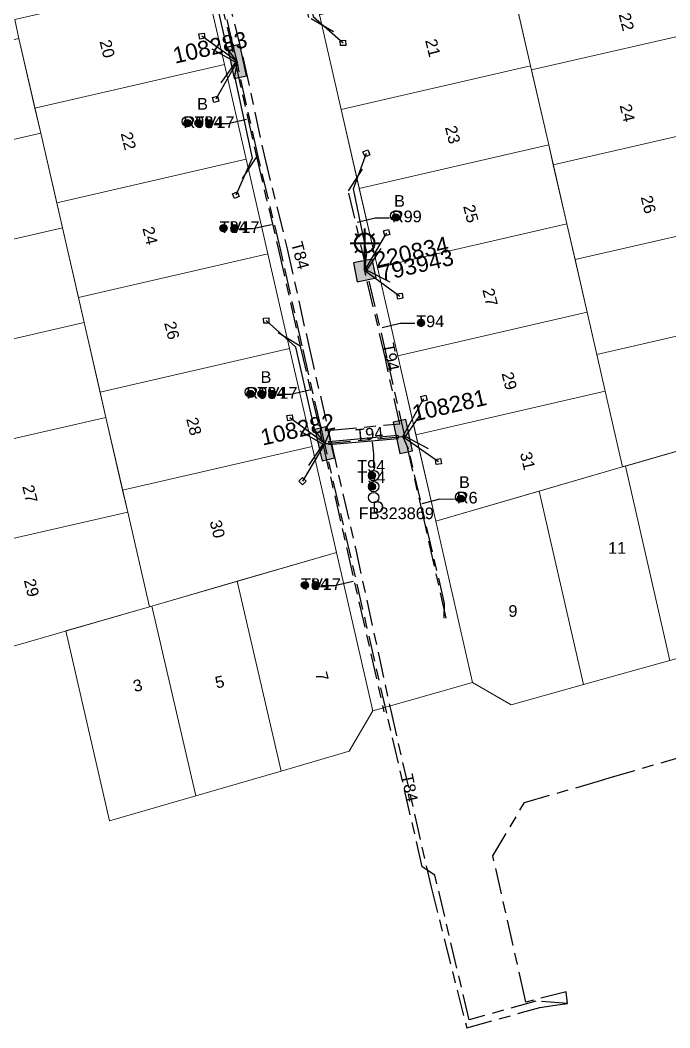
# Model space of a CAD drawing. Header units: metres. Extents: x 303957 to 307239, y 6268736 to 6272503.
# Drawn here: x 305827.4 to 305927.7, y 6269322.1 to 6269477.6 of the extents above; entities that cross this region are included whole.
import ezdxf
from ezdxf.enums import TextEntityAlignment as Align

# ---------------------------------------------------------------- set-up
doc = ezdxf.new("R2010")
doc.units = ezdxf.units.M
doc.linetypes.add('Cable Exist UG', pattern=[8.2, 4, -1.2, 1.8, -1.2])
doc.layers.get('0').update_dxf_attribs({"color": 6})
doc.layers.add('Cadastre Land Parcels_SP_EXT', color=9, linetype='Continuous', lineweight=5)
doc.layers.add('Cadastre Roads_SP_EXT', color=9, linetype='Continuous', lineweight=5)
for name, color, linetype in [('Duct_SP_EXT', 7, 'Continuous'), ('Equip_SP_SL_EXT', 7, 'Continuous'), ('Mains_HV_EXT', 7, 'Continuous'), ('Mains_LV_EXT', 7, 'Continuous'), ('Mains_LV_SL_EXT', 7, 'Continuous'), ('Services_SP_EXT', 7, 'Continuous'), ('SupportsUG_SP_LV_EXT', 7, 'Continuous'), ('SupportsUG_SP_LV_SL_EXT', 7, 'Continuous'), ('Trench_SP_EXT', 7, 'Continuous')]:
    doc.layers.add(name, color=color, linetype=linetype)
doc.styles.add('COLUMN_LABEL', font='arial.ttf')
doc.styles.add('iecARIAL', font='arial.ttf', dxfattribs={"height": 2})
doc.styles.add('POLE_LABEL', font='arial.ttf')
doc.styles.get("Standard").update_dxf_attribs({"font": 'arial.ttf'})

# ---------------------------------------------------------------- blocks, each defined once
blk = doc.blocks.new('COLUMN_EXT')
blk.add_hatch(color=256).paths.add_polyline_path([(-1.49, 1.48), (-1.49, -1.49), (1.48, -1.49), (1.48, 1.48)])
blk.add_lwpolyline([(-1.49, -1.49), (1.48, -1.49), (1.48, 1.48), (-1.49, 1.48)], close=True)
for tag, height, style, flags, p in [('ASSET_NUM', 2.5, 'COLUMN_LABEL', 8, (2, 2)), ('STRUCTURE_PLANT_NUMBER', 0.2, 'POLE_LABEL', 9, (1.81, 0.03)), ('STREET_CODE', 0.2, 'COLUMN_LABEL', 9, (1.81, -0.2))]:
    blk.add_attdef(tag, text='', height=height, dxfattribs=dict(style=style, flags=flags)).set_placement(p, align=Align.MIDDLE_LEFT)
at = {"flags": 9}
for tag, p in [('COLUMN_TYPE', (1.81, -0.4)), ('OWNED_BY', (1.81, -0.6)), ('STATE', (1.81, -0.8)), ('USAGE', (1.81, -1)), ('STREETNAME', (1.81, -1.6)), ('LEGEND', (1.81, -1.2)), ('LOCATION', (1.81, -1.4)), ('SUBURB', (1.81, -1.8)), ('NOTES', (1.81, -2))]:
    blk.add_attdef(tag, text='', height=0.2, dxfattribs=at).set_placement(p, align=Align.MIDDLE_LEFT)
at = {"flags": 1}
blk.add_attdef('Z', (1.81, -2.35), '', height=0.2, dxfattribs=at)
blk = doc.blocks.new('PILLAR_EXT')
blk.add_hatch(color=256).paths.add_polyline_path([(-2.475, 0.99), (-2.475, -0.99), (2.475, -0.99), (2.475, 0.99)])
blk.add_lwpolyline([(-2.475, -0.99), (2.475, -0.99), (2.475, 0.99), (-2.475, 0.99)], close=True)
at = {"style": 'iecARIAL', "flags": 8}
blk.add_attdef('ASSET_NUM', (1.5, 3.5), '', height=2.5, dxfattribs=at)
for tag, p, flags in [('OWNED_BY', (0, -0.2), 9), ('STATE', (0, -0.4), 9), ('SUPPORT_TYPE', (0, -0.6), 9), ('USAGE', (0, -0.8), 9), ('LEGEND', (0, -1), 9), ('LOCATION', (0, -1.2), 9), ('NOTES', (0, -1.4), 9), ('PARENT', (0, -1.6), 9), ('STREETNAME', (0, -1.8), 9), ('SUBURB', (0, -2), 1)]:
    blk.add_attdef(tag, p, '', height=0.2, dxfattribs=dict(flags=flags))
blk = doc.blocks.new('DUCT_EXT')
blk.add_circle((0, 0.8), 0.8)
at = {"flags": 1}
blk.add_attdef('Z', (0, 0), '', height=0.2, dxfattribs=at)
at = {"flags": 9}
for tag, p in [('DUCT_CODE', (0, 0)), ('XSECT_TYPE', (0, -0.2)), ('STATE', (0, -0.6)), ('FB_REFERENCE', (0, -0.4)), ('NOTES', (0, -0.8))]:
    blk.add_attdef(tag, text='', height=0.2, dxfattribs=at).set_placement(p, align=Align.MIDDLE_LEFT)
blk = doc.blocks.new('SL_LANTERN_EXT')
at = {"lineweight": 40}
for p, q in [((0, 1.97), (0, 6.47)), ((-1.46, 5.68), (-1.06, 5.28)), ((1.46, 5.68), (1.06, 5.28)), ((-2.25, 4.22), (2.25, 4.22)), ((-1.46, 2.76), (-1.06, 3.16)), ((1.46, 2.76), (1.06, 3.16)), ((0, 0), (0, 2.72))]:
    blk.add_line(p, q, dxfattribs=at)
blk.add_circle((0, 4.22), 1.5, dxfattribs=at)
at = {"style": 'iecARIAL', "flags": 8}
blk.add_attdef('ASSET_NUM', (1.5, 1.5), '', height=2.5, dxfattribs=at)
for tag, p, height, flags in [('OPERATING_VOLTAGE', (0.98, -1.65), 0.2, 9), ('CONSTRUCTED_VOLTAGE', (0.98, -0.65), 0.2, 9), ('CONTROL_TYPE', (0.98, -0.85), 0.2, 9), ('LANTERN_PURPOSE', (0.98, -1.05), 0.2, 9), ('LANTERN_TYPE', (0.98, -1.25), 0.2, 9), ('NO_PHASES', (0.98, -1.45), 0.2, 9), ('LNUMBER', (2.18, -3.25), 2.5, 8), ('ORIENTATION', (0.98, -1.85), 0.2, 9), ('OWNED_BY', (0.98, -2.05), 0.2, 9), ('STATE', (0.98, -2.25), 0.2, 9), ('USAGE', (0.98, -2.45), 0.2, 9), ('CEXIST', (0.98, -2.65), 0.2, 9), ('CNEW', (0.98, -2.85), 0.2, 9), ('CNUMBER', (0.98, -3.05), 0.2, 9), ('CREMOVE', (0.98, -3.25), 0.2, 9), ('CREPLACE', (0.98, -3.45), 0.2, 9), ('LKINGHEIGHT', (0.98, -3.65), 0.2, 9), ('LBRACKET', (0.98, -3.85), 0.2, 9), ('LBRACKETVOCAB', (0.98, -4.05), 0.2, 9), ('LCATEGORY', (0.98, -4.25), 0.2, 9), ('LCHARGE1', (0.98, -4.45), 0.2, 9), ('LCHARGE1PERCENT', (0.98, -4.65), 0.2, 9), ('LCHARGE2', (0.98, -4.85), 0.2, 9), ('LCHARGE2PERCENT', (0.98, -5.05), 0.2, 9), ('LCHARGE3', (0.98, -5.25), 0.2, 9), ('LCHARGE3PERCENT', (0.98, -5.45), 0.2, 9), ('LEXIST', (0.98, -5.65), 0.2, 9), ('LLAMP', (0.98, -5.85), 0.2, 9), ('LLAMPVOCAB', (0.98, -6.05), 0.2, 9), ('LMAST', (0.98, -6.25), 0.2, 9), ('LMASTVOCAB', (0.98, -6.45), 0.2, 9), ('LNEW', (0.98, -6.65), 0.2, 9), ('LANTNUMBER', (0.98, -6.85), 0.2, 9), ('LOUTREACH', (0.98, -7.25), 0.2, 9), ('LOUTREACHVOCAB', (0.98, -7.45), 0.2, 9), ('LRATECODE', (0.98, -7.65), 0.2, 9), ('LREMOVE', (0.98, -7.85), 0.2, 9), ('STREETNAME', (0.98, -9.25), 0.2, 9), ('SUBURB', (0.98, -9.45), 0.2, 1), ('LREPLACE', (0.98, -8.05), 0.2, 9), ('LTYPE', (0.98, -8.25), 0.2, 9), ('LTYPEVOCAB', (0.98, -8.45), 0.2, 9), ('LEGEND', (0.98, -8.65), 0.2, 9), ('LOCATION', (0.98, -8.85), 0.2, 9), ('NOTES', (0.98, -9.05), 0.2, 9)]:
    blk.add_attdef(tag, p, '', height=height, dxfattribs=dict(flags=flags))
blk = doc.blocks.new('CCP_EXT')
at = {"flags": 9}
for tag, p in [('LIFE_SUPPORT', (0, -1.6)), ('STATE', (0, -1.8)), ('NOTES', (0, -2))]:
    blk.add_attdef(tag, text='', height=0.2, dxfattribs=at).set_placement(p, align=Align.MIDDLE_LEFT)
blk.add_wipeout([(0, 0.57), (0.57, 0), (0, -0.57), (-0.57, 0)])
blk.add_lwpolyline([(-0.57, 0), (0, 0.57), (0.57, 0), (0, -0.57), (-0.57, 0)])
at = {"flags": 1}
blk.add_attdef('Z', (0, 0), '', height=0.2, dxfattribs=at)
at = {"flags": 9}
for tag, p in [('CCP_TYPE', (0, 0)), ('CONSTRUCTED_VOLTAGE', (0, -0.2)), ('OPERATING_VOLTAGE', (0, -0.6)), ('ORIENTATION', (0, -0.8)), ('OWNED_BY', (0, -1)), ('NO_PHASES', (0, -0.4)), ('USAGE', (0, -1.2)), ('LEGEND', (0, -1.4))]:
    blk.add_attdef(tag, text='', height=0.2, dxfattribs=at).set_placement(p, align=Align.MIDDLE_LEFT)
blk = doc.blocks.new('CABLE_LARGE_EXT')
h = blk.add_hatch(color=256)
edge = h.paths.add_edge_path()
edge.add_arc((0, 0.55), 0.55, 0, 360)
blk.add_circle((0, 0.55), 0.55)
at = {"flags": 1}
blk.add_attdef('Z', (0, 0), '', height=0.2, dxfattribs=at)
at = {"flags": 9}
for tag, p in [('COND_CODE', (0, 0)), ('STATE', (0, -0.4)), ('XSECT_SIZE', (0, -0.6)), ('FB_REFERENCE', (0, -0.2)), ('NOTES', (0, -0.8))]:
    blk.add_attdef(tag, text='', height=0.2, dxfattribs=at).set_placement(p, align=Align.MIDDLE_LEFT)

msp = doc.modelspace()

# ---------------------------------------------------------------- linework, layer by layer
at = {"layer": 'Cadastre Land Parcels_SP_EXT', "linetype": 'Continuous'}
for points in [[(305935.61, 6269476.65), (305935.31, 6269477.97), (305932.23, 6269491.35), (305902.96, 6269484.61), (305906.18, 6269470.55), (305906.32, 6269469.94), (305935.61, 6269476.65)], [(305906.18, 6269470.55), (305902.83, 6269485.17), (305873.59, 6269478.43), (305876.95, 6269463.81), (305906.18, 6269470.55)], [(305858.92, 6269470.78), (305855.79, 6269484.43), (305826.55, 6269477.7), (305827.21, 6269474.79), (305829.68, 6269464.05), (305858.92, 6269470.78)], [(305938.97, 6269462.01), (305935.61, 6269476.65), (305906.32, 6269469.94), (305908.98, 6269458.36), (305909.68, 6269455.3), (305938.97, 6269462.01)], [(305830.57, 6269460.17), (305827.21, 6269474.79), (305797.97, 6269468.08), (305801.33, 6269453.46), (305830.57, 6269460.17)], [(305862.28, 6269456.15), (305858.92, 6269470.78), (305829.68, 6269464.05), (305830.57, 6269460.17), (305833.03, 6269449.43), (305862.28, 6269456.15)], [(305908.98, 6269458.36), (305906.18, 6269470.55), (305876.95, 6269463.81), (305879.74, 6269451.62), (305908.98, 6269458.36)], [(305942.34, 6269447.38), (305938.97, 6269462.01), (305909.68, 6269455.3), (305911.78, 6269446.18), (305913.05, 6269440.66), (305942.34, 6269447.38)], [(305833.93, 6269445.55), (305830.57, 6269460.17), (305801.33, 6269453.46), (305804.69, 6269438.83), (305833.93, 6269445.55)], [(305911.78, 6269446.18), (305908.98, 6269458.36), (305879.74, 6269451.62), (305882.54, 6269439.43), (305911.78, 6269446.18)], [(305865.63, 6269441.53), (305862.28, 6269456.15), (305833.03, 6269449.43), (305833.93, 6269445.55), (305836.39, 6269434.81), (305865.63, 6269441.53)], [(305914.91, 6269432.54), (305911.78, 6269446.18), (305882.54, 6269439.43), (305885.67, 6269425.8), (305914.91, 6269432.54)], [(305945.69, 6269432.75), (305945.51, 6269433.58), (305942.34, 6269447.38), (305913.05, 6269440.66), (305914.91, 6269432.54), (305916.41, 6269426.02), (305945.69, 6269432.75)], [(305837.28, 6269430.93), (305833.93, 6269445.55), (305804.69, 6269438.83), (305808.04, 6269424.21), (305837.28, 6269430.93)], [(305868.99, 6269426.91), (305865.63, 6269441.53), (305836.39, 6269434.81), (305837.28, 6269430.93), (305839.75, 6269420.19), (305868.99, 6269426.91)], [(305917.71, 6269420.36), (305914.91, 6269432.54), (305885.67, 6269425.8), (305888.47, 6269413.61), (305917.71, 6269420.36)], [(305949.29, 6269417.01), (305945.69, 6269432.75), (305916.41, 6269426.02), (305917.71, 6269420.36), (305920.39, 6269408.66), (305949.29, 6269417.01)], [(305840.64, 6269416.3), (305837.28, 6269430.93), (305808.04, 6269424.21), (305811.4, 6269409.59), (305840.64, 6269416.3)], [(305872.45, 6269411.81), (305868.99, 6269426.91), (305839.75, 6269420.19), (305840.64, 6269416.3), (305843.21, 6269405.08), (305872.45, 6269411.81)], [(305920.39, 6269408.66), (305917.71, 6269420.36), (305888.47, 6269413.61), (305891.53, 6269400.29), (305920.39, 6269408.66)], [(305843.99, 6269401.68), (305840.64, 6269416.3), (305811.4, 6269409.59), (305814.76, 6269394.97), (305843.99, 6269401.68)], [(305876.21, 6269395.42), (305872.45, 6269411.81), (305843.21, 6269405.08), (305843.99, 6269401.68), (305847.35, 6269387.06), (305876.21, 6269395.42)], [(305940.85, 6269382.48), (305933.99, 6269412.59), (305920.81, 6269408.78), (305927.66, 6269378.78), (305940.85, 6269382.48)], [(305927.66, 6269378.78), (305920.81, 6269408.78), (305920.39, 6269408.66), (305907.51, 6269404.92), (305914.35, 6269375.05), (305927.66, 6269378.78)], [(305914.35, 6269375.05), (305907.51, 6269404.92), (305891.53, 6269400.29), (305897.24, 6269375.39), (305903.16, 6269371.91), (305914.35, 6269375.05)], [(305847.35, 6269387.06), (305843.99, 6269401.68), (305814.76, 6269394.97), (305815.15, 6269393.26), (305818.49, 6269378.72), (305847.35, 6269387.06)], [(305878.18, 6269364.75), (305881.85, 6269371.02), (305876.21, 6269395.42), (305860.91, 6269390.99), (305867.67, 6269361.7), (305878.18, 6269364.75)], [(305867.67, 6269361.7), (305860.91, 6269390.99), (305847.74, 6269387.17), (305854.5, 6269357.88), (305867.67, 6269361.7)], [(305854.5, 6269357.88), (305847.74, 6269387.17), (305847.35, 6269387.06), (305834.45, 6269383.33), (305841.21, 6269354.02), (305854.5, 6269357.88)]]:
    msp.add_lwpolyline(points, close=True, dxfattribs=at)
at = {"layer": 'Duct_SP_EXT'}
for p, q in [((305875, 6269412.57), (305885.71, 6269413.53)), ((305885.71, 6269413.53), (305885.73, 6269413.29)), ((305885.75, 6269413.06), (305885.73, 6269413.29)), ((305875, 6269412.57), (305875.02, 6269412.33)), ((305875.04, 6269412.09), (305875.02, 6269412.33)), ((305875.04, 6269412.09), (305885.75, 6269413.06))]:
    msp.add_line(p, q, dxfattribs=at)
for points in [[(305857.44, 6269461.66), (305859.45, 6269461.66), (305862.34, 6269462.32)], [(305861.32, 6269445.46), (305863.32, 6269445.45), (305866.18, 6269446.09)], [(305884.4, 6269447.06), (305882.18, 6269447.06), (305879.41, 6269446.36)], [(305888.29, 6269430.8), (305886.05, 6269430.8), (305883.29, 6269430.1)], [(305867.18, 6269419.87), (305869.18, 6269419.87), (305872.05, 6269420.53)], [(305881.98, 6269408.51), (305881.98, 6269410.66), (305881.79, 6269412.55)], [(305894.42, 6269403.64), (305892.19, 6269403.65), (305889.42, 6269402.95)], [(305873.89, 6269390.35), (305875.9, 6269390.35), (305878.78, 6269391.01)]]:
    msp.add_lwpolyline(points, dxfattribs=at)
at = {"layer": 'Mains_HV_EXT', "linetype": 'Cable Exist UG'}
msp.add_lwpolyline([(305911.87, 6269325.83), (305911.66, 6269327.63), (305905.47, 6269326.04), (305905.31, 6269326.76), (305905.31, 6269326.76), (305900.35, 6269348.62), (305905.26, 6269356.87), (305916.64, 6269360.13), (305918.44, 6269360.69), (305918.44, 6269360.69), (305943.97, 6269368.08)], dxfattribs=at)
at = {"layer": 'Mains_LV_EXT', "linetype": 'Cable Exist UG'}
msp.add_lwpolyline([(305874.4, 6269412.25), (305886.46, 6269413.36)], dxfattribs=at)
at = {"layer": 'Trench_SP_EXT', "linetype": 'Cable Exist UG'}
for points in [[(305875.78, 6269475.82), (305871.95, 6269478.04), (305871.95, 6269478.04), (305868.58, 6269492.57)], [(305857.47, 6269484.54), (305860.57, 6269471.21)], [(305860.53, 6269471.2), (305856.78, 6269473.31)], [(305860.69, 6269471.18), (305858.09, 6269467.54)], [(305860.57, 6269471.21), (305860.59, 6269471.15), (305863.85, 6269456.5)], [(305863.85, 6269456.5), (305861.39, 6269452.77)], [(305880.9, 6269438.96), (305880.88, 6269439.05), (305878.05, 6269451.27), (305880.38, 6269454.88)], [(305880.88, 6269439.05), (305883.46, 6269442.88)], [(305880.88, 6269439.05), (305884.89, 6269436.97)], [(305870.63, 6269427.28), (305866.84, 6269429.56)], [(305870.63, 6269427.28), (305874.11, 6269412.18)], [(305886.85, 6269413.36), (305889.45, 6269417.15)], [(305874.11, 6269412.18), (305870.32, 6269414.35)], [(305885.73, 6269413.29), (305886.79, 6269413.39)], [(305886.85, 6269413.36), (305890.81, 6269411.24)], [(305874.11, 6269412.18), (305871.67, 6269408.52)], [(305874.11, 6269412.18), (305874.96, 6269412.29)], [(305874.11, 6269412.18), (305877.87, 6269395.81), (305883.55, 6269370.83)]]:
    msp.add_lwpolyline(points, dxfattribs=at)

# ---------------------------------------------------------------- block references
at = {"layer": 'Duct_SP_EXT'}
for name, p in [('DUCT_EXT', (305853.21, 6269461.17)), ('CABLE_LARGE_EXT', (305853.21, 6269461.17)), ('CABLE_LARGE_EXT', (305854.9, 6269461.16)), ('CABLE_LARGE_EXT', (305856.59, 6269461.16)), ('DUCT_EXT', (305885.37, 6269446.62)), ('CABLE_LARGE_EXT', (305885.37, 6269446.62)), ('CABLE_LARGE_EXT', (305858.78, 6269444.96)), ('CABLE_LARGE_EXT', (305860.47, 6269444.97)), ('CABLE_LARGE_EXT', (305889.26, 6269430.36)), ('DUCT_EXT', (305862.93, 6269419.37)), ('CABLE_LARGE_EXT', (305862.93, 6269419.37)), ('CABLE_LARGE_EXT', (305864.62, 6269419.37)), ('CABLE_LARGE_EXT', (305866.32, 6269419.37)), ('DUCT_EXT', (305895.39, 6269403.2)), ('CABLE_LARGE_EXT', (305895.39, 6269403.2)), ('CABLE_LARGE_EXT', (305871.34, 6269389.85)), ('CABLE_LARGE_EXT', (305873.04, 6269389.85))]:
    msp.add_blockref(name, p, dxfattribs=at)
at = {"layer": 'Duct_SP_EXT', "rotation": 269.9999999999998}
for name, p in [('DUCT_EXT', (305881.16, 6269407.31)), ('CABLE_LARGE_EXT', (305881.16, 6269407.31)), ('DUCT_EXT', (305881.16, 6269405.61)), ('CABLE_LARGE_EXT', (305881.16, 6269405.61)), ('DUCT_EXT', (305881.16, 6269403.91))]:
    msp.add_blockref(name, p, dxfattribs=at)
at = {"layer": 'Equip_SP_SL_EXT'}
ref = msp.add_blockref('SL_LANTERN_EXT', (305880.59, 6269438.98), dxfattribs=at)
ref.add_attrib('ASSET_NUM', '220834', dxfattribs={"layer": '0', "height": 2.5, "rotation": 12.9304, "style": 'iecARIAL'}).set_placement((305882.09, 6269440.48), align=Align.MIDDLE_LEFT)
at = {"layer": 'SupportsUG_SP_LV_EXT'}
ref = msp.add_blockref('PILLAR_EXT', (305860.87, 6269471.23), dxfattribs=dict(at, rotation=101.9500653899678))
ref.add_attrib('ASSET_NUM', '108283', dxfattribs={"layer": '0', "height": 2.5, "rotation": 12.9921, "style": 'iecARIAL'}).set_placement((305862.37, 6269474.73), align=Align.MIDDLE_RIGHT)
ref = msp.add_blockref('PILLAR_EXT', (305886.46, 6269413.36), dxfattribs=dict(at, rotation=281.6910569941786))
ref.add_attrib('ASSET_NUM', '108281', dxfattribs={"layer": '0', "height": 2.5, "rotation": 12.9974, "style": 'iecARIAL'}).set_placement((305887.96, 6269416.86), align=Align.MIDDLE_LEFT)
ref = msp.add_blockref('PILLAR_EXT', (305874.4, 6269412.25), dxfattribs=dict(at, rotation=103.121783568546))
ref.add_attrib('ASSET_NUM', '108282', dxfattribs={"layer": '0', "height": 2.5, "rotation": 12.9068, "style": 'iecARIAL'}).set_placement((305875.9, 6269415.75), align=Align.MIDDLE_RIGHT)
at = {"layer": 'SupportsUG_SP_LV_SL_EXT'}
ref = msp.add_blockref('COLUMN_EXT', (305880.59, 6269438.98), dxfattribs=dict(at, rotation=281.6545160803784))
ref.add_attrib('ASSET_NUM', '793943', dxfattribs={"layer": '0', "height": 2.5, "rotation": 12.9304, "style": 'COLUMN_LABEL'}).set_placement((305882.59, 6269439.73), align=Align.TOP_LEFT)

# ---------------------------------------------------------------- texts
at = {"layer": 'Cadastre Land Parcels_SP_EXT', "linetype": 'Continuous'}
for s, rotation, p in [('22', 284.0093, (305919.77, 6269478.51)), ('20', 283.9913, (305839.63, 6269474.35)), ('21', 283.9906, (305889.89, 6269474.49)), ('24', 284.0089, (305919.91, 6269464.45)), ('22', 283.9888, (305842.9, 6269460.12)), ('23', 283.9903, (305892.96, 6269461.09)), ('26', 284.0089, (305923.16, 6269450.31)), ('25', 283.9924, (305895.76, 6269448.9)), ('24', 283.9879, (305846.25, 6269445.5)), ('27', 283.9893, (305898.73, 6269435.99)), ('26', 283.9961, (305849.61, 6269430.87)), ('29', 283.9924, (305901.69, 6269423.08)), ('28', 283.9912, (305853.01, 6269416.06)), ('31', 283.9922, (305904.52, 6269410.73)), ('27', 283.9888, (305827.7, 6269405.64)), ('30', 283.9898, (305856.64, 6269400.21)), ('29', 283.9903, (305827.95, 6269391.14)), ('3', 12.6427, (305845.05, 6269373.89)), ('5', 12.6407, (305857.7, 6269374.43)), ('7', 284.0871, (305872.96, 6269376.78))]:
    msp.add_text(s, height=1.8, rotation=rotation, dxfattribs=at).set_placement(p)
for s, p in [('11', (305918.14, 6269395.24)), ('9', (305902.76, 6269385.51))]:
    msp.add_text(s, height=1.8, dxfattribs=at).set_placement(p)
at = {"layer": 'Duct_SP_EXT'}
for s, p in [('B', (305854.71, 6269463.8)), ('R99', (305852.6, 6269460.97)), ('T84', (305854.3, 6269460.96)), ('V17', (305855.99, 6269460.96)), ('B', (305885.11, 6269448.82)), ('R99', (305884.77, 6269446.42)), ('T84', (305858.18, 6269444.77)), ('V17', (305859.87, 6269444.76)), ('T94', (305888.52, 6269430.23)), ('B', (305864.5, 6269421.63)), ('R99', (305862.33, 6269419.17)), ('T84', (305864.02, 6269419.17)), ('V17', (305865.72, 6269419.17)), ('T94', (305879.41, 6269407.91)), ('T94', (305879.43, 6269406.16)), ('B', (305895.13, 6269405.4)), ('R6', (305894.79, 6269403.01)), ('FB323869', (305879.65, 6269400.59)), ('D', (305881.75, 6269401.56)), ('T84', (305870.74, 6269389.65)), ('V17', (305872.44, 6269389.65))]:
    msp.add_text(s, height=1.8, dxfattribs=at).set_placement(p)
at = {"layer": 'Mains_LV_EXT'}
for s, rotation, p in [('T84', 285.0743, (305869.19, 6269443.16)), ('T94', 281.7856, (305883.3, 6269427.56)), ('T94', 5.4431, (305879.22, 6269412.67)), ('T84', 281.4767, (305886.21, 6269361.05))]:
    msp.add_text(s, height=1.8, rotation=rotation, dxfattribs=at).set_placement(p)

# ---------------------------------------------------------------- next in the draw order: block references
at = {"layer": 'Services_SP_EXT'}
for p, rotation in [((305855.46, 6269475.17), 323.9500653778736), ((305877.23, 6269474.11), 138.1254523901762), ((305857.59, 6269465.4), 59.950065469608), ((305880.84, 6269457.07), 247.8508103544025), ((305860.68, 6269450.6), 67.70812940264004), ((305883.97, 6269444.81), 239.679112591216), ((305886.02, 6269435.02), 143.6791125026399), ((305865.37, 6269431.25), 317.8085682576628), ((305889.72, 6269419.23), 240.9004036659798), ((305869.03, 6269416.24), 323.1916922894963), ((305891.96, 6269409.48), 144.9004035915765)]:
    msp.add_blockref('CCP_EXT', p, dxfattribs=dict(at, rotation=rotation))
msp.add_blockref('CCP_EXT', (305870.96, 6269406.45), dxfattribs=at)

# ---------------------------------------------------------------- next in the draw order: linework, layer by layer
at = {"layer": 'Cadastre Roads_SP_EXT', "linetype": 'Continuous'}
msp.add_lwpolyline([(305897.24, 6269375.39), (305891.53, 6269400.29), (305876.95, 6269463.81), (305873.59, 6269478.43), (305870.23, 6269493.06), (305866.87, 6269507.68), (305863.52, 6269522.31), (305860.16, 6269536.94), (305845.5, 6269600.82), (305842.97, 6269611.83), (305827.57, 6269607.34), (305830.49, 6269594.61), (305833.85, 6269579.99), (305837.21, 6269565.36), (305840.57, 6269550.73), (305843.92, 6269536.11), (305858.92, 6269470.78), (305862.28, 6269456.15), (305865.63, 6269441.53), (305868.99, 6269426.91), (305872.45, 6269411.81), (305876.21, 6269395.42), (305881.85, 6269371.02), (305897.24, 6269375.39)], close=True, dxfattribs=at)
at = {"layer": 'Mains_HV_EXT', "linetype": 'Cable Exist UG'}
msp.add_lwpolyline([(305858.47, 6269484.95), (305861.88, 6269471.43), (305865.05, 6269456.77), (305868.62, 6269442.31), (305871.88, 6269427.58), (305875.38, 6269412.47), (305879.14, 6269396.1), (305884.6, 6269371.03), (305890.84, 6269343.75), (305896.32, 6269322.06), (305907.61, 6269325.19), (305910, 6269325.58), (305911.87, 6269325.83)], dxfattribs=at)
at = {"layer": 'Mains_LV_EXT', "linetype": 'Cable Exist UG'}
for points in [[(305860.87, 6269471.23), (305860.21, 6269473.84), (305860.21, 6269473.84), (305857.78, 6269484.68), (305854.6, 6269498.53), (305849.08, 6269522.56), (305848.69, 6269524.27)], [(305874.4, 6269412.25), (305873.8, 6269414.89), (305873.8, 6269414.89), (305870.92, 6269427.36), (305867.63, 6269442.06), (305864.13, 6269456.57), (305861.2, 6269469.64), (305860.87, 6269471.23)], [(305874.4, 6269412.25), (305875.32, 6269414.33), (305875.32, 6269414.33), (305885.98, 6269415.32), (305885.98, 6269415.32), (305883.77, 6269425.38), (305880.75, 6269438.21), (305880.59, 6269438.98)], [(305911.87, 6269325.83), (305906.99, 6269326.16), (305906.99, 6269326.16), (305896.69, 6269323.29), (305891.42, 6269345.64), (305889.46, 6269346.93), (305883.99, 6269370.65), (305874.4, 6269412.25)]]:
    msp.add_lwpolyline(points, dxfattribs=at)
at = {"layer": 'Mains_LV_SL_EXT', "linetype": 'Cable Exist UG'}
msp.add_lwpolyline([(305892.86, 6269385.3), (305892.9, 6269387.58), (305887.36, 6269411.44), (305887.36, 6269411.44), (305886.46, 6269413.36)], dxfattribs=at)
at = {"layer": 'Services_SP_EXT'}
for points in [[(305868.29, 6269492.49), (305869.69, 6269490.86), (305869.69, 6269490.86), (305872.63, 6269478.2), (305877.23, 6269474.11)], [(305860.87, 6269471.23), (305859.34, 6269473.26), (305859.34, 6269473.26), (305856.79, 6269484.5), (305852.02, 6269488.56)], [(305860.87, 6269471.23), (305855.46, 6269475.17)], [(305860.87, 6269471.23), (305857.59, 6269465.4)], [(305860.87, 6269471.23), (305860.47, 6269468.96), (305860.47, 6269468.96), (305863.19, 6269456.32), (305860.68, 6269450.6)], [(305880.59, 6269438.98), (305880.9, 6269441.64), (305880.9, 6269441.64), (305878.84, 6269451.56), (305880.84, 6269457.07)], [(305880.59, 6269438.98), (305883.97, 6269444.81)], [(305880.59, 6269438.98), (305886.02, 6269435.02)], [(305874.4, 6269412.25), (305872.89, 6269414.33), (305872.89, 6269414.33), (305869.94, 6269427.15), (305865.37, 6269431.25)], [(305886.46, 6269413.36), (305889.72, 6269419.23)], [(305874.4, 6269412.25), (305869.03, 6269416.24)], [(305886.46, 6269413.36), (305891.96, 6269409.48)], [(305874.4, 6269412.25), (305870.96, 6269406.45)]]:
    msp.add_lwpolyline(points, dxfattribs=at)
at = {"layer": 'Trench_SP_EXT', "linetype": 'Cable Exist UG'}
for points in [[(305863.85, 6269456.5), (305867.33, 6269441.98), (305870.63, 6269427.28)], [(305886.79, 6269413.39), (305884.06, 6269425.45), (305880.9, 6269438.96)], [(305893.16, 6269385.31), (305889.86, 6269400), (305886.8, 6269413.37), (305886.79, 6269413.39)]]:
    msp.add_lwpolyline(points, dxfattribs=at)

doc.saveas('drawing.dxf')
